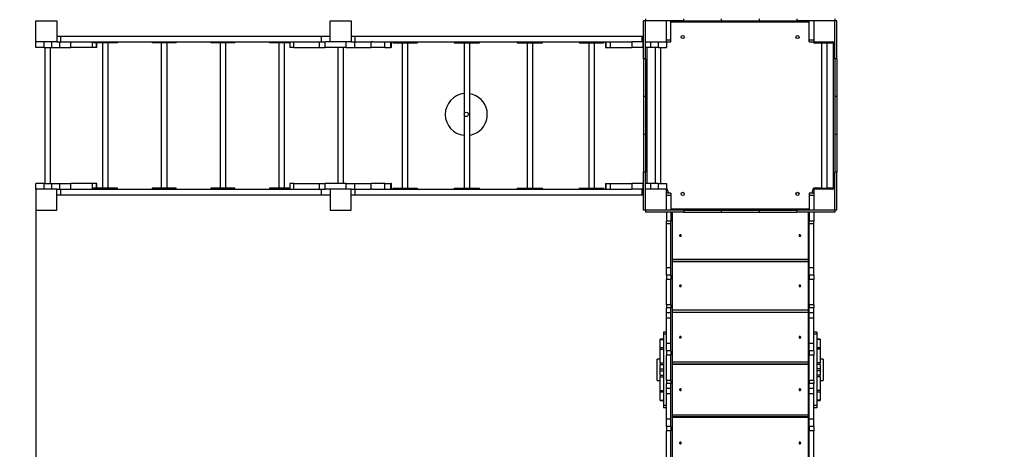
# Model space of a CAD drawing. Header units: millimetres. Extents: x -9609 to 9022, y -7175 to 8108.
# Drawn here: x -5879 to -1159, y -380 to 1662 of the extents above; entities that cross this region are included whole.
import ezdxf

# ---------------------------------------------------------------- set-up
doc = ezdxf.new("R2010")
doc.units = ezdxf.units.MM
for name, color, linetype in [('DIKOM_ОБЪЕКТ', 7, 'Continuous'), ('DIKOM_РАЗМЕР_ЗОНА', 7, 'Continuous'), ('DIKOM_РАЗМЕР_ОБЪЕКТА', 7, 'Continuous')]:
    doc.layers.add(name, color=color, linetype=linetype)
doc.styles.add('style1', font='arial.ttf', dxfattribs={"width": 0.8})
doc.dimstyles.new('1-50', dxfattribs={"dimtxt": 300, "dimasz": 200, "dimexe": 100, "dimexo": 0, "dimgap": 100, "dimtad": 1, "dimtxsty": 'style1', "dimcen": 200, "dimclrd": 7, "dimclre": 7, "dimclrt": 7, "dimadec": 1, "dimazin": 2, "dimtfac": 1, "dimtmove": 0, "dimatfit": 2, "dimfxl": 0, "dimlwd": 25, "dimlwe": 18, "dimarcsym": 0})

# ---------------------------------------------------------------- blocks, each defined once
blk = doc.blocks.new('*D10')
at = {"layer": 'Defpoints', "color": 0, "transparency": 16777216}
for p in [(-405.5, 6589.2), (-8044.7, -3492.8), (424.1, -3492.8)]:
    blk.add_point(p, dxfattribs=at)
at = {"layer": 'DIKOM_РАЗМЕР_ОБЪЕКТА', "color": 7, "lineweight": 18, "transparency": 16777216}
for p, q in [((-405.5, 6589.2), (-8144.7, 6589.2)), ((424.1, -3492.8), (-8144.7, -3492.8))]:
    blk.add_line(p, q, dxfattribs=at)
at = {"layer": 'DIKOM_РАЗМЕР_ОБЪЕКТА', "color": 7, "lineweight": 25, "transparency": 16777216}
blk.add_line((-8044.7, 6389.2), (-8044.7, -3292.8), dxfattribs=at)
at = {"layer": 'DIKOM_РАЗМЕР_ОБЪЕКТА', "color": 7, "transparency": 16777216}
for points in [[(-8078, 6389.2), (-8011.3, 6389.2), (-8044.7, 6589.2)], [(-8078, -3292.8), (-8011.3, -3292.8), (-8044.7, -3492.8)]]:
    blk.add_solid(points, dxfattribs=at)
at = {"layer": 'DIKOM_РАЗМЕР_ОБЪЕКТА', "color": 7, "transparency": 16777216, "insert": (-8297.8, 1541.5), "char_height": 300, "attachment_point": 5, "rotation": 90, "style": 'style1'}
blk.add_mtext('10100', dxfattribs=at)
blk = doc.blocks.new('*D11')
at = {"layer": 'Defpoints', "color": 0, "transparency": 16777216}
for p in [(-5802.9, 757.2), (7024.1, 94.2), (7024.1, -5959.7)]:
    blk.add_point(p, dxfattribs=at)
at = {"layer": 'DIKOM_РАЗМЕР_ОБЪЕКТА', "color": 7, "lineweight": 18, "transparency": 16777216}
for p, q in [((-5802.9, 757.2), (-5802.9, -6059.7)), ((7024.1, 94.2), (7024.1, -6059.7))]:
    blk.add_line(p, q, dxfattribs=at)
at = {"layer": 'DIKOM_РАЗМЕР_ОБЪЕКТА', "color": 7, "lineweight": 25, "transparency": 16777216}
blk.add_line((-5602.9, -5959.7), (6824.1, -5959.7), dxfattribs=at)
at = {"layer": 'DIKOM_РАЗМЕР_ОБЪЕКТА', "color": 7, "transparency": 16777216}
for points in [[(-5602.9, -5926.4), (-5602.9, -5993), (-5802.9, -5959.7)], [(6824.1, -5926.4), (6824.1, -5993), (7024.1, -5959.7)]]:
    blk.add_solid(points, dxfattribs=at)
at = {"layer": 'DIKOM_РАЗМЕР_ОБЪЕКТА', "color": 7, "transparency": 16777216, "insert": (822.9, -5706.5), "char_height": 300, "attachment_point": 5, "style": 'style1'}
blk.add_mtext('12800', dxfattribs=at)
blk = doc.blocks.new('*D13')
at = {"layer": 'Defpoints', "color": 0, "transparency": 16777216}
for p in [(-4933.3, 8107.6), (-9159, -4977.8), (-1652.9, -4977.8)]:
    blk.add_point(p, dxfattribs=at)
at = {"layer": 'DIKOM_РАЗМЕР_ЗОНА', "color": 7, "lineweight": 18, "transparency": 16777216}
for p, q in [((-4933.3, 8107.6), (-9259, 8107.6)), ((-1652.9, -4977.8), (-9259, -4977.8))]:
    blk.add_line(p, q, dxfattribs=at)
at = {"layer": 'DIKOM_РАЗМЕР_ЗОНА', "color": 7, "lineweight": 25, "transparency": 16777216}
blk.add_line((-9159, 7907.6), (-9159, -4777.8), dxfattribs=at)
at = {"layer": 'DIKOM_РАЗМЕР_ЗОНА', "color": 7, "transparency": 16777216}
for points in [[(-9192.3, 7907.6), (-9125.7, 7907.6), (-9159, 8107.6)], [(-9192.3, -4777.8), (-9125.7, -4777.8), (-9159, -4977.8)]]:
    blk.add_solid(points, dxfattribs=at)
at = {"layer": 'DIKOM_РАЗМЕР_ЗОНА', "color": 7, "transparency": 16777216, "insert": (-9412.3, 1541.5), "char_height": 300, "attachment_point": 5, "rotation": 90, "style": 'style1'}
blk.add_mtext('13100', dxfattribs=at)

msp = doc.modelspace()

# ---------------------------------------------------------------- linework, layer by layer
at = {"layer": 'DIKOM_ОБЪЕКТ', "color": 7, "linetype": 'Continuous', "lineweight": 15}
for p, q in [((-5802.915, 1657.212), (-5702.914, 1657.212)), ((-5802.915, 1557.212), (-5802.915, 1657.212)), ((-5702.914, 1657.212), (-5702.914, 1557.212)), ((-4402.914, 1557.212), (-4402.914, 1657.212)), ((-4402.914, 1657.212), (-4302.914, 1657.212)), ((-4302.914, 1657.212), (-4302.914, 1557.212)), ((-2912.915, 1477.212), (-2912.915, 1657.212)), ((-2902.914, 1657.212), (-2912.915, 1657.212)), ((-2902.914, 1667.212), (-2902.914, 1657.212)), ((-2722.914, 1657.212), (-2902.914, 1657.212)), ((-2902.914, 1477.212), (-2902.914, 1657.212)), ((-2802.914, 1557.212), (-2802.914, 1657.212)), ((-2781.914, 1567.739), (-2781.914, 1657.212)), ((-2722.914, 1667.212), (-2722.914, 1657.212)), ((-2722.914, 1657.212), (-2542.915, 1657.212)), ((-2542.915, 1667.212), (-2542.915, 1657.212)), ((-2542.915, 1657.212), (-2362.914, 1657.212)), ((-2362.914, 1667.212), (-2362.914, 1657.212)), ((-2362.914, 1657.212), (-2182.914, 1657.212)), ((-2182.914, 1667.212), (-2182.914, 1657.212)), ((-2002.915, 1657.212), (-2182.914, 1657.212)), ((-2123.914, 1567.739), (-2123.914, 1657.212)), ((-2102.915, 1657.212), (-2102.915, 1557.212)), ((-2002.915, 1667.212), (-2002.915, 1657.212)), ((-1992.914, 1657.212), (-2002.915, 1657.212)), ((-2002.915, 1477.212), (-2002.915, 1657.212)), ((-1992.914, 1477.212), (-1992.914, 1657.212)), ((-2123.914, 1651.212), (-2781.914, 1651.212)), ((-5702.914, 1584.212), (-5683.916, 1584.212)), ((-5683.916, 1557.212), (-5683.916, 1584.212)), ((-5683.916, 1584.212), (-4443.917, 1584.212)), ((-4443.917, 1557.212), (-4443.917, 1584.212)), ((-4443.917, 1584.212), (-4402.914, 1584.212)), ((-4302.914, 1584.212), (-4284.757, 1584.212)), ((-4284.757, 1584.212), (-4284.757, 1557.212)), ((-4284.757, 1584.212), (-2921.072, 1584.212)), ((-2921.072, 1584.212), (-2921.072, 1557.212)), ((-2921.072, 1584.212), (-2912.915, 1584.212)), ((-2802.914, 1567.739), (-2781.914, 1567.739)), ((-2781.914, 1557.212), (-2781.914, 1567.739)), ((-2123.914, 1567.739), (-2102.915, 1567.739)), ((-2123.914, 1557.212), (-2123.914, 1567.739)), ((-5702.914, 1557.212), (-5802.915, 1557.212)), ((-5802.915, 1530.212), (-5802.915, 1557.212)), ((-5762.915, 1530.212), (-5802.915, 1530.212)), ((-5762.915, 1530.212), (-5762.915, 1557.212)), ((-5762.915, 1530.212), (-5726.018, 1530.212)), ((-5760.732, 1530.212), (-5760.732, 884.212)), ((-5733.732, 884.212), (-5733.732, 1530.212)), ((-5726.018, 1530.212), (-5726.018, 1557.212)), ((-5726.018, 1530.212), (-5689.345, 1530.212)), ((-5702.914, 1557.212), (-5689.345, 1557.212)), ((-5689.345, 1530.212), (-5689.345, 1557.212)), ((-5689.345, 1557.212), (-5637.001, 1557.212)), ((-5689.345, 1530.212), (-5637.001, 1530.212)), ((-5683.916, 1557.212), (-4453.382, 1557.212)), ((-5637.001, 1530.212), (-5637.001, 1557.212)), ((-5533.821, 1530.212), (-5637.001, 1530.212)), ((-5533.821, 1530.212), (-5533.821, 1557.212)), ((-5514.204, 1530.212), (-5533.821, 1530.212)), ((-5528.705, 1557.212), (-5528.705, 1553.212)), ((-5516.04, 1553.212), (-5528.705, 1553.212)), ((-5516.04, 1553.212), (-5516.04, 1557.212)), ((-5441.614, 1553.212), (-5516.04, 1553.212)), ((-5514.204, 1530.212), (-5514.204, 1553.212)), ((-5511.894, 1530.212), (-5514.204, 1530.212)), ((-5511.894, 1530.212), (-5511.894, 1553.212)), ((-5484.992, 1553.212), (-5484.992, 861.212)), ((-5457.992, 861.212), (-5457.992, 1553.212)), ((-5441.614, 1553.212), (-5441.614, 1557.212)), ((-5414.279, 1553.212), (-5441.614, 1553.212)), ((-5414.279, 1553.212), (-5414.279, 1557.212)), ((-5249.608, 1557.212), (-5249.608, 1553.212)), ((-5236.943, 1553.212), (-5249.608, 1553.212)), ((-5236.943, 1553.212), (-5236.943, 1557.212)), ((-5162.517, 1553.212), (-5236.943, 1553.212)), ((-5205.896, 1553.212), (-5205.896, 861.212)), ((-5178.895, 861.212), (-5178.895, 1553.212)), ((-5162.517, 1553.212), (-5162.517, 1557.212)), ((-5135.183, 1553.212), (-5162.517, 1553.212)), ((-5135.183, 1553.212), (-5135.183, 1557.212)), ((-4970.512, 1557.212), (-4970.512, 1553.212)), ((-4957.846, 1553.212), (-4970.512, 1553.212)), ((-4957.846, 1553.212), (-4957.846, 1557.212)), ((-4883.42, 1553.212), (-4957.846, 1553.212)), ((-4926.798, 1553.212), (-4926.798, 861.212)), ((-4899.799, 861.212), (-4899.799, 1553.212)), ((-4883.42, 1553.212), (-4883.42, 1557.212)), ((-4856.086, 1553.212), (-4883.42, 1553.212)), ((-4856.086, 1553.212), (-4856.086, 1557.212)), ((-4691.414, 1557.212), (-4691.414, 1553.212)), ((-4678.749, 1553.212), (-4691.414, 1553.212)), ((-4678.749, 1553.212), (-4678.749, 1557.212)), ((-4604.324, 1553.212), (-4678.749, 1553.212)), ((-4647.701, 1553.212), (-4647.701, 861.212)), ((-4620.702, 861.212), (-4620.702, 1553.212)), ((-4604.324, 1553.212), (-4604.324, 1557.212)), ((-4595.427, 1553.212), (-4604.324, 1553.212)), ((-4595.427, 1557.212), (-4595.427, 1530.212)), ((-4576.43, 1530.212), (-4595.427, 1530.212)), ((-4576.43, 1530.212), (-4576.43, 1557.212)), ((-4576.43, 1557.212), (-4453.382, 1557.212)), ((-4576.43, 1530.212), (-4453.382, 1530.212)), ((-4453.382, 1530.212), (-4453.382, 1557.212)), ((-4453.382, 1557.212), (-4426.025, 1557.212)), ((-4453.382, 1530.212), (-4426.025, 1530.212)), ((-4426.025, 1530.212), (-4426.025, 1557.212)), ((-4402.914, 1557.212), (-4426.025, 1557.212)), ((-4326.04, 1530.212), (-4426.025, 1530.212)), ((-4302.914, 1557.212), (-4402.914, 1557.212)), ((-4366.414, 1530.212), (-4366.414, 884.212)), ((-4339.414, 884.212), (-4339.414, 1530.212)), ((-4326.04, 1530.212), (-4326.04, 1557.212)), ((-4326.04, 1530.212), (-4284.867, 1530.212)), ((-4302.914, 1557.212), (-4284.867, 1557.212)), ((-4284.867, 1530.212), (-4284.867, 1557.212)), ((-4284.867, 1557.212), (-4238.549, 1557.212)), ((-4284.867, 1530.212), (-4208.183, 1530.212)), ((-4238.549, 1557.212), (-4234.164, 1557.212)), ((-4234.164, 1557.212), (-4208.183, 1557.212)), ((-4208.183, 1530.212), (-4208.183, 1557.212)), ((-4202.293, 1557.212), (-4208.183, 1557.212)), ((-4143.329, 1530.212), (-4208.183, 1530.212)), ((-4202.293, 1557.212), (-2971.998, 1557.212)), ((-4143.329, 1530.212), (-4143.329, 1557.212)), ((-4143.329, 1530.212), (-4113.99, 1530.212)), ((-4113.99, 1530.212), (-4113.99, 1557.212)), ((-4111.9, 1530.212), (-4113.99, 1530.212)), ((-4111.9, 1530.212), (-4111.9, 1557.212)), ((-4105.167, 1557.212), (-4105.167, 1553.212)), ((-4105.167, 1553.212), (-4090.328, 1553.212)), ((-4090.328, 1557.212), (-4090.328, 1553.212)), ((-4090.328, 1553.212), (-4013.038, 1553.212)), ((-4060.022, 1553.212), (-4060.022, 861.212)), ((-4033.022, 861.212), (-4033.022, 1553.212)), ((-4013.038, 1557.212), (-4013.038, 1553.212)), ((-4013.038, 1553.212), (-3987.877, 1553.212)), ((-3987.877, 1553.212), (-3987.877, 1557.212)), ((-3812.615, 1557.212), (-3812.615, 1553.212)), ((-3812.615, 1553.212), (-3794.191, 1553.212)), ((-3794.191, 1557.212), (-3794.191, 1553.212)), ((-3794.191, 1553.212), (-3714.44, 1553.212)), ((-3766.239, 1553.212), (-3766.239, 861.212)), ((-3739.239, 861.212), (-3739.239, 1553.212)), ((-3714.44, 1557.212), (-3714.44, 1553.212)), ((-3714.44, 1553.212), (-3692.864, 1553.212)), ((-3692.864, 1553.212), (-3692.864, 1557.212)), ((-3512.868, 1557.212), (-3512.868, 1553.212)), ((-3512.868, 1553.212), (-3491.291, 1553.212)), ((-3491.291, 1557.212), (-3491.291, 1553.212)), ((-3491.291, 1553.212), (-3411.54, 1553.212)), ((-3466.492, 1553.212), (-3466.492, 861.212)), ((-3439.492, 861.212), (-3439.492, 1553.212)), ((-3411.54, 1557.212), (-3411.54, 1553.212)), ((-3411.54, 1553.212), (-3393.117, 1553.212)), ((-3393.117, 1553.212), (-3393.117, 1557.212)), ((-3217.855, 1557.212), (-3217.855, 1553.212)), ((-3217.855, 1553.212), (-3192.693, 1553.212)), ((-3192.693, 1557.212), (-3192.693, 1553.212)), ((-3192.693, 1553.212), (-3115.403, 1553.212)), ((-3172.709, 1553.212), (-3172.709, 861.212)), ((-3145.709, 861.212), (-3145.709, 1553.212)), ((-3115.403, 1557.212), (-3115.403, 1553.212)), ((-3115.403, 1553.212), (-3100.564, 1553.212)), ((-3100.564, 1553.212), (-3100.564, 1557.212)), ((-3093.826, 1557.212), (-3093.826, 1530.212)), ((-3093.826, 1530.212), (-3091.516, 1530.212)), ((-3091.516, 1557.212), (-3091.516, 1530.212)), ((-3091.516, 1530.212), (-3071.899, 1530.212)), ((-3071.899, 1557.212), (-3071.899, 1530.212)), ((-3071.899, 1530.212), (-2968.719, 1530.212)), ((-2971.998, 1557.212), (-2968.719, 1557.212)), ((-2968.719, 1557.212), (-2968.719, 1530.212)), ((-2916.376, 1557.212), (-2968.719, 1557.212)), ((-2916.376, 1530.212), (-2968.719, 1530.212)), ((-2916.376, 1557.212), (-2916.376, 1530.212)), ((-2912.915, 1557.212), (-2916.376, 1557.212)), ((-2912.915, 1530.212), (-2916.376, 1530.212)), ((-2902.914, 1557.212), (-2802.914, 1557.212)), ((-2879.702, 1530.212), (-2902.914, 1530.212)), ((-2896.914, 1530.212), (-2896.914, 884.212)), ((-2879.702, 1557.212), (-2879.702, 1530.212)), ((-2842.806, 1530.212), (-2879.702, 1530.212)), ((-2857.208, 1530.212), (-2857.208, 884.212)), ((-2842.806, 1557.212), (-2842.806, 1530.212)), ((-2842.806, 1530.212), (-2802.806, 1530.212)), ((-2830.209, 884.212), (-2830.209, 1530.212)), ((-2802.914, 1557.212), (-2802.806, 1557.212)), ((-2802.806, 1557.212), (-2802.806, 1530.212)), ((-2802.806, 1557.212), (-2781.914, 1557.212)), ((-2123.914, 1557.212), (-2102.915, 1557.212)), ((-2102.915, 1557.212), (-2002.915, 1557.212)), ((-2094.915, 1557.212), (-2094.915, 1551.212)), ((-2066.415, 1551.212), (-2094.915, 1551.212)), ((-2072.914, 1557.212), (-2072.914, 1553.212)), ((-2072.914, 1553.212), (-2032.914, 1553.212)), ((-2066.415, 1553.212), (-2066.415, 861.212)), ((-2039.415, 861.212), (-2039.415, 1553.212)), ((-2012.914, 1551.212), (-2039.415, 1551.212)), ((-2032.914, 1557.212), (-2032.914, 1553.212)), ((-2012.914, 1557.212), (-2012.914, 1551.212)), ((-2008.915, 867.212), (-2008.915, 1547.212)), ((-2002.915, 1547.212), (-2008.915, 1547.212)), ((-2902.914, 1477.212), (-2912.915, 1477.212)), ((-2912.915, 1477.212), (-2912.915, 1297.212)), ((-2902.914, 1477.212), (-2902.914, 1297.212)), ((-1992.914, 1477.212), (-2002.915, 1477.212)), ((-2002.915, 1477.212), (-2002.915, 1297.212)), ((-1992.914, 1477.212), (-1992.914, 1297.212)), ((-2902.914, 1297.212), (-2912.915, 1297.212)), ((-2912.915, 1297.212), (-2912.915, 1117.212)), ((-2902.914, 1297.212), (-2902.914, 1117.212)), ((-1992.914, 1297.212), (-2002.915, 1297.212)), ((-2002.915, 1297.212), (-2002.915, 1117.212)), ((-1992.914, 1297.212), (-1992.914, 1117.212)), ((-2902.914, 1117.212), (-2912.915, 1117.212)), ((-2912.915, 1117.212), (-2912.915, 937.212)), ((-2902.914, 1117.212), (-2902.914, 937.212)), ((-1992.914, 1117.212), (-2002.915, 1117.212)), ((-2002.915, 1117.212), (-2002.915, 937.212)), ((-1992.914, 1117.212), (-1992.914, 937.212)), ((-2902.914, 937.212), (-2912.915, 937.212)), ((-2912.915, 757.212), (-2912.915, 937.212)), ((-2902.914, 757.212), (-2902.914, 937.212)), ((-1992.914, 937.212), (-2002.915, 937.212)), ((-2002.915, 757.212), (-2002.915, 937.212)), ((-1992.914, 757.212), (-1992.914, 937.212)), ((-5802.915, 857.212), (-5802.915, 884.212)), ((-5762.915, 884.212), (-5802.915, 884.212)), ((-5802.915, 857.212), (-5802.915, 757.212)), ((-5702.914, 857.212), (-5802.915, 857.212)), ((-5762.915, 857.212), (-5762.915, 884.212)), ((-5762.915, 884.212), (-5726.018, 884.212)), ((-5726.018, 857.212), (-5726.018, 884.212)), ((-5726.018, 884.212), (-5689.345, 884.212)), ((-5702.914, 757.212), (-5702.914, 857.212)), ((-5702.914, 857.212), (-5689.345, 857.212)), ((-5689.345, 857.212), (-5689.345, 884.212)), ((-5689.345, 884.212), (-5637.001, 884.212)), ((-5689.345, 857.212), (-5637.001, 857.212)), ((-5683.916, 830.212), (-5683.916, 857.212)), ((-5683.916, 857.212), (-4453.382, 857.212)), ((-5637.001, 857.212), (-5637.001, 884.212)), ((-5533.821, 884.212), (-5637.001, 884.212)), ((-5533.821, 857.212), (-5533.821, 884.212)), ((-5514.204, 884.212), (-5533.821, 884.212)), ((-5528.705, 861.212), (-5528.705, 857.212)), ((-5516.04, 861.212), (-5528.705, 861.212)), ((-5516.04, 857.212), (-5516.04, 861.212)), ((-5441.614, 861.212), (-5516.04, 861.212)), ((-5511.894, 884.212), (-5514.204, 884.212)), ((-5514.204, 861.212), (-5514.204, 884.212)), ((-5511.894, 861.212), (-5511.894, 884.212)), ((-5441.614, 857.212), (-5441.614, 861.212)), ((-5414.279, 861.212), (-5441.614, 861.212)), ((-5414.279, 857.212), (-5414.279, 861.212)), ((-5249.608, 861.212), (-5249.608, 857.212)), ((-5236.943, 861.212), (-5249.608, 861.212)), ((-5236.943, 857.212), (-5236.943, 861.212)), ((-5162.517, 861.212), (-5236.943, 861.212)), ((-5162.517, 857.212), (-5162.517, 861.212)), ((-5135.183, 861.212), (-5162.517, 861.212)), ((-5135.183, 857.212), (-5135.183, 861.212)), ((-4970.512, 861.212), (-4970.512, 857.212)), ((-4957.846, 861.212), (-4970.512, 861.212)), ((-4957.846, 857.212), (-4957.846, 861.212)), ((-4883.42, 861.212), (-4957.846, 861.212)), ((-4883.42, 857.212), (-4883.42, 861.212)), ((-4856.086, 861.212), (-4883.42, 861.212)), ((-4856.086, 857.212), (-4856.086, 861.212)), ((-4691.414, 861.212), (-4691.414, 857.212)), ((-4678.749, 861.212), (-4691.414, 861.212)), ((-4678.749, 857.212), (-4678.749, 861.212)), ((-4604.324, 861.212), (-4678.749, 861.212)), ((-4604.324, 857.212), (-4604.324, 861.212)), ((-4595.427, 861.212), (-4604.324, 861.212)), ((-4595.427, 884.212), (-4595.427, 857.212)), ((-4576.43, 884.212), (-4595.427, 884.212)), ((-4576.43, 857.212), (-4576.43, 884.212)), ((-4576.43, 884.212), (-4453.382, 884.212)), ((-4576.43, 857.212), (-4453.382, 857.212)), ((-4453.382, 857.212), (-4453.382, 884.212)), ((-4453.382, 884.212), (-4426.025, 884.212)), ((-4453.382, 857.212), (-4426.025, 857.212)), ((-4443.917, 830.212), (-4443.917, 857.212)), ((-4426.025, 857.212), (-4426.025, 884.212)), ((-4326.04, 884.212), (-4426.025, 884.212)), ((-4402.914, 857.212), (-4426.025, 857.212)), ((-4302.914, 857.212), (-4402.914, 857.212)), ((-4402.914, 857.212), (-4402.914, 757.212)), ((-4326.04, 857.212), (-4326.04, 884.212)), ((-4326.04, 884.212), (-4284.867, 884.212)), ((-4302.914, 757.212), (-4302.914, 857.212)), ((-4302.914, 857.212), (-4284.867, 857.212)), ((-4284.867, 857.212), (-4284.867, 884.212)), ((-4284.867, 884.212), (-4208.183, 884.212)), ((-4284.867, 857.212), (-4238.549, 857.212)), ((-4284.757, 857.212), (-4284.757, 830.212)), ((-4238.549, 857.212), (-4234.164, 857.212)), ((-4234.164, 857.212), (-4208.183, 857.212)), ((-4208.183, 857.212), (-4208.183, 884.212)), ((-4143.329, 884.212), (-4208.183, 884.212)), ((-4202.293, 857.212), (-4208.183, 857.212)), ((-4202.293, 857.212), (-2971.998, 857.212)), ((-4143.329, 857.212), (-4143.329, 884.212)), ((-4143.329, 884.212), (-4113.99, 884.212)), ((-4113.99, 857.212), (-4113.99, 884.212)), ((-4111.9, 884.212), (-4113.99, 884.212)), ((-4111.9, 857.212), (-4111.9, 884.212)), ((-4105.167, 861.212), (-4105.167, 857.212)), ((-4105.167, 861.212), (-4090.328, 861.212)), ((-4090.328, 861.212), (-4090.328, 857.212)), ((-4090.328, 861.212), (-4013.038, 861.212)), ((-4013.038, 861.212), (-4013.038, 857.212)), ((-4013.038, 861.212), (-3987.877, 861.212)), ((-3987.877, 857.212), (-3987.877, 861.212)), ((-3812.615, 861.212), (-3812.615, 857.212)), ((-3812.615, 861.212), (-3794.191, 861.212)), ((-3794.191, 861.212), (-3794.191, 857.212)), ((-3794.191, 861.212), (-3714.44, 861.212)), ((-3714.44, 861.212), (-3714.44, 857.212)), ((-3714.44, 861.212), (-3692.864, 861.212)), ((-3692.864, 857.212), (-3692.864, 861.212)), ((-3512.868, 861.212), (-3512.868, 857.212)), ((-3512.868, 861.212), (-3491.291, 861.212)), ((-3491.291, 861.212), (-3491.291, 857.212)), ((-3491.291, 861.212), (-3411.54, 861.212)), ((-3411.54, 861.212), (-3411.54, 857.212)), ((-3411.54, 861.212), (-3393.117, 861.212)), ((-3393.117, 857.212), (-3393.117, 861.212)), ((-3217.855, 861.212), (-3217.855, 857.212)), ((-3217.855, 861.212), (-3192.693, 861.212)), ((-3192.693, 861.212), (-3192.693, 857.212)), ((-3192.693, 861.212), (-3115.403, 861.212)), ((-3115.403, 861.212), (-3115.403, 857.212)), ((-3115.403, 861.212), (-3100.564, 861.212)), ((-3100.564, 857.212), (-3100.564, 861.212)), ((-3093.826, 884.212), (-3093.826, 857.212)), ((-3093.826, 884.212), (-3091.516, 884.212)), ((-3091.516, 884.212), (-3091.516, 857.212)), ((-3091.516, 884.212), (-3071.899, 884.212)), ((-3071.899, 884.212), (-3071.899, 857.212)), ((-3071.899, 884.212), (-2968.719, 884.212)), ((-2971.998, 857.212), (-2968.719, 857.212)), ((-2968.719, 884.212), (-2968.719, 857.212)), ((-2916.376, 884.212), (-2968.719, 884.212)), ((-2916.376, 857.212), (-2968.719, 857.212)), ((-2921.072, 857.212), (-2921.072, 830.212)), ((-2916.376, 884.212), (-2916.376, 857.212)), ((-2912.915, 884.212), (-2916.376, 884.212)), ((-2912.915, 857.212), (-2916.376, 857.212)), ((-2879.702, 884.212), (-2902.914, 884.212)), ((-2802.914, 857.212), (-2902.914, 857.212)), ((-2879.702, 884.212), (-2879.702, 857.212)), ((-2842.806, 884.212), (-2879.702, 884.212)), ((-2842.806, 884.212), (-2842.806, 857.212)), ((-2842.806, 884.212), (-2802.806, 884.212)), ((-2802.914, 857.212), (-2802.806, 857.212)), ((-2802.914, 757.212), (-2802.914, 857.212)), ((-2802.806, 884.212), (-2802.806, 857.212)), ((-2002.915, 857.212), (-2102.915, 857.212)), ((-2102.915, 857.212), (-2102.915, 757.212)), ((-2094.915, 863.212), (-2094.915, 857.212)), ((-2094.915, 863.212), (-2066.415, 863.212)), ((-2072.914, 861.212), (-2072.914, 857.212)), ((-2072.914, 861.212), (-2032.914, 861.212)), ((-2039.415, 863.212), (-2012.914, 863.212)), ((-2032.914, 861.212), (-2032.914, 857.212)), ((-2012.914, 863.212), (-2012.914, 857.212)), ((-2002.915, 867.212), (-2008.915, 867.212)), ((-5702.914, 830.212), (-5683.916, 830.212)), ((-5683.916, 830.212), (-4443.917, 830.212)), ((-4443.917, 830.212), (-4402.914, 830.212)), ((-4302.914, 830.212), (-4284.757, 830.212)), ((-4284.757, 830.212), (-2921.072, 830.212)), ((-2921.072, 830.212), (-2912.915, 830.212)), ((-2796.914, 849.212), (-2802.914, 849.212)), ((-2781.914, 837.212), (-2802.914, 837.212)), ((-2781.914, 826.686), (-2802.914, 826.686)), ((-2796.914, 849.212), (-2796.914, 837.212)), ((-2781.914, 837.212), (-2781.914, 826.686)), ((-2781.914, 826.686), (-2781.914, 757.212)), ((-2102.915, 837.212), (-2123.914, 837.212)), ((-2123.914, 837.212), (-2123.914, 826.686)), ((-2102.915, 826.686), (-2123.914, 826.686)), ((-2123.914, 826.686), (-2123.914, 757.212)), ((-2108.915, 849.212), (-2102.915, 849.212)), ((-2108.915, 837.212), (-2108.915, 849.212)), ((-5802.915, 757.212), (-5702.914, 757.212)), ((-4402.914, 757.212), (-4302.914, 757.212)), ((-2902.914, 757.212), (-2912.915, 757.212)), ((-2722.914, 757.212), (-2902.914, 757.212)), ((-2902.914, 757.212), (-2902.914, 747.212)), ((-2781.914, 763.212), (-2123.914, 763.212)), ((-2722.914, 757.212), (-2722.914, 747.212)), ((-2722.914, 757.212), (-2542.915, 757.212)), ((-2542.915, 757.212), (-2542.915, 747.212)), ((-2542.915, 757.212), (-2362.914, 757.212)), ((-2362.914, 757.212), (-2362.914, 747.212)), ((-2362.914, 757.212), (-2182.914, 757.212)), ((-2182.914, 757.212), (-2182.914, 747.212)), ((-2002.915, 757.212), (-2182.914, 757.212)), ((-1992.914, 757.212), (-2002.915, 757.212)), ((-2002.915, 757.212), (-2002.915, 747.212)), ((-2722.914, 747.212), (-2902.914, 747.212)), ((-2802.914, 747.212), (-2802.914, 704.925)), ((-2781.914, 747.212), (-2781.914, 704.925)), ((-2775.914, 746.378), (-2781.914, 746.378)), ((-2775.914, 747.212), (-2775.914, 746.378)), ((-2775.914, 746.378), (-2775.914, -719.485)), ((-2722.914, 747.212), (-2542.915, 747.212)), ((-2542.915, 747.212), (-2362.914, 747.212)), ((-2362.914, 747.212), (-2182.914, 747.212)), ((-2002.915, 747.212), (-2182.914, 747.212)), ((-2129.915, 747.212), (-2129.915, 746.378)), ((-2129.915, 746.378), (-2129.915, -706.788)), ((-2123.914, 746.378), (-2129.915, 746.378)), ((-2123.914, 747.212), (-2123.914, 704.925)), ((-2102.915, 747.212), (-2102.915, 704.925)), ((-2781.914, 704.925), (-2802.914, 704.925)), ((-2802.914, 691.696), (-2802.914, 704.925)), ((-2781.914, 691.696), (-2802.914, 691.696)), ((-2802.914, 483.212), (-2802.914, 691.696)), ((-2781.914, 691.696), (-2781.914, 704.925)), ((-2781.914, 483.212), (-2781.914, 691.696)), ((-2102.915, 704.925), (-2123.914, 704.925)), ((-2123.914, 691.696), (-2123.914, 704.925)), ((-2102.915, 691.696), (-2123.914, 691.696)), ((-2123.914, 483.212), (-2123.914, 691.696)), ((-2102.915, 691.696), (-2102.915, 704.925)), ((-2102.915, 483.212), (-2102.915, 691.696)), ((-2775.914, 523.858), (-2129.915, 523.858)), ((-2781.914, 483.212), (-2802.914, 483.212)), ((-2802.914, 447.212), (-2802.914, 483.212)), ((-2781.914, 447.212), (-2781.914, 483.212)), ((-2775.914, 511.937), (-2129.915, 511.937)), ((-2129.915, 511.817), (-2775.914, 511.817)), ((-2102.915, 483.212), (-2123.914, 483.212)), ((-2123.914, 447.212), (-2123.914, 483.212)), ((-2102.915, 447.212), (-2102.915, 483.212)), ((-2781.914, 447.212), (-2802.914, 447.212)), ((-2802.914, 447.212), (-2802.914, 427.212)), ((-2781.914, 427.212), (-2802.914, 427.212)), ((-2802.914, 306.927), (-2802.914, 427.212)), ((-2781.914, 447.212), (-2781.914, 427.212)), ((-2781.914, 306.927), (-2781.914, 427.212)), ((-2102.915, 447.212), (-2123.914, 447.212)), ((-2123.914, 447.212), (-2123.914, 427.212)), ((-2102.915, 427.212), (-2123.914, 427.212)), ((-2123.914, 306.927), (-2123.914, 427.212)), ((-2102.915, 447.212), (-2102.915, 427.212)), ((-2102.915, 306.927), (-2102.915, 427.212)), ((-2781.914, 306.927), (-2802.914, 306.927)), ((-2802.914, 306.927), (-2802.914, 292.734)), ((-2781.914, 292.734), (-2802.914, 292.734)), ((-2802.914, 269.045), (-2802.914, 292.734)), ((-2781.914, 306.927), (-2781.914, 292.734)), ((-2781.914, 269.045), (-2781.914, 292.734)), ((-2102.915, 306.927), (-2123.914, 306.927)), ((-2123.914, 306.927), (-2123.914, 292.734)), ((-2102.915, 292.734), (-2123.914, 292.734)), ((-2123.914, 269.045), (-2123.914, 292.734)), ((-2102.915, 306.927), (-2102.915, 292.734)), ((-2102.915, 269.045), (-2102.915, 292.734)), ((-2781.914, 269.045), (-2802.914, 269.045)), ((-2802.914, 243.498), (-2802.914, 269.045)), ((-2781.914, 243.498), (-2802.914, 243.498)), ((-2802.914, 123.212), (-2802.914, 243.498)), ((-2781.914, 243.498), (-2781.914, 269.045)), ((-2781.914, 123.212), (-2781.914, 243.498)), ((-2775.914, 281.913), (-2129.915, 281.913)), ((-2775.914, 271.307), (-2129.915, 271.307)), ((-2129.915, 269.782), (-2775.914, 269.782)), ((-2102.915, 269.045), (-2123.914, 269.045)), ((-2123.914, 243.498), (-2123.914, 269.045)), ((-2102.915, 243.498), (-2123.914, 243.498)), ((-2123.914, 123.212), (-2123.914, 243.498)), ((-2102.915, 243.498), (-2102.915, 269.045)), ((-2102.915, 123.212), (-2102.915, 243.498)), ((-2817.914, 143.843), (-2832.915, 143.843)), ((-2832.915, 140.996), (-2832.915, 143.843)), ((-2802.914, 177.212), (-2817.914, 177.212)), ((-2817.914, 177.212), (-2817.914, 167.212)), ((-2802.914, 167.212), (-2817.914, 167.212)), ((-2817.914, 167.212), (-2817.914, -172.788)), ((-2087.915, 177.212), (-2102.915, 177.212)), ((-2087.915, 167.212), (-2102.915, 167.212)), ((-2087.915, 177.212), (-2087.915, 167.212)), ((-2087.915, 167.212), (-2087.915, -172.788)), ((-2072.914, 143.843), (-2087.915, 143.843)), ((-2072.914, 143.843), (-2072.914, 140.996)), ((-2832.915, 140.996), (-2817.914, 140.996)), ((-2832.915, 102.36), (-2832.915, 140.996)), ((-2817.914, 102.36), (-2832.915, 102.36)), ((-2832.915, 95.692), (-2832.915, 102.36)), ((-2832.915, 95.692), (-2817.914, 95.692)), ((-2832.915, 30.426), (-2832.915, 95.692)), ((-2781.914, 123.212), (-2802.914, 123.212)), ((-2802.914, 87.212), (-2802.914, 123.212)), ((-2781.914, 87.212), (-2781.914, 123.212)), ((-2102.915, 123.212), (-2123.914, 123.212)), ((-2123.914, 87.212), (-2123.914, 123.212)), ((-2102.915, 87.212), (-2102.915, 123.212)), ((-2072.914, 140.996), (-2087.915, 140.996)), ((-2072.914, 102.361), (-2087.915, 102.361)), ((-2072.914, 95.693), (-2087.915, 95.693)), ((-2072.914, 140.996), (-2072.914, 102.36)), ((-2072.914, 102.361), (-2072.914, 95.693)), ((-2072.914, 95.693), (-2072.914, 30.427)), ((-2832.915, 47.212), (-2847.914, 47.212)), ((-2847.914, -52.788), (-2847.914, 47.212)), ((-2781.914, 87.212), (-2802.914, 87.212)), ((-2802.914, 87.212), (-2802.914, 67.212)), ((-2781.914, 67.212), (-2802.914, 67.212)), ((-2802.914, -53.073), (-2802.914, 67.212)), ((-2781.914, 87.212), (-2781.914, 67.212)), ((-2781.914, -53.073), (-2781.914, 67.212)), ((-2102.915, 87.212), (-2123.914, 87.212)), ((-2123.914, 87.212), (-2123.914, 67.212)), ((-2102.915, 67.212), (-2123.914, 67.212)), ((-2123.914, -53.073), (-2123.914, 67.212)), ((-2102.915, 87.212), (-2102.915, 67.212)), ((-2102.915, -53.073), (-2102.915, 67.212)), ((-2057.914, 47.212), (-2072.914, 47.212)), ((-2057.914, 47.212), (-2057.914, -52.788)), ((-2832.915, 30.426), (-2817.914, 30.426)), ((-2832.915, 30.426), (-2832.915, 22.354)), ((-2832.915, 22.354), (-2817.914, 22.354)), ((-2832.915, 1.725), (-2832.915, 22.354)), ((-2832.915, 1.725), (-2817.914, 1.725)), ((-2832.915, -7.3), (-2832.915, 1.725)), ((-2775.914, 34.852), (-2129.915, 34.852)), ((-2775.914, 25.62), (-2129.915, 25.62)), ((-2129.915, 22.395), (-2775.914, 22.395)), ((-2072.914, 30.427), (-2087.915, 30.427)), ((-2072.914, 22.354), (-2087.915, 22.354)), ((-2072.914, 1.726), (-2087.915, 1.726)), ((-2072.914, 22.354), (-2072.914, 30.427)), ((-2072.914, 22.354), (-2072.914, 1.726)), ((-2072.914, 1.726), (-2072.914, -7.299)), ((-2832.915, -7.3), (-2817.914, -7.3)), ((-2832.915, -27.93), (-2832.915, -7.3)), ((-2832.915, -27.93), (-2817.914, -27.93)), ((-2832.915, -27.93), (-2832.915, -36.002)), ((-2832.915, -36.002), (-2817.914, -36.002)), ((-2832.915, -101.268), (-2832.915, -36.002)), ((-2072.914, -7.299), (-2087.915, -7.299)), ((-2072.914, -27.929), (-2087.915, -27.929)), ((-2072.914, -36.002), (-2087.915, -36.002)), ((-2072.914, -7.299), (-2072.914, -27.929)), ((-2072.914, -36.002), (-2072.914, -27.929)), ((-2072.914, -36.002), (-2072.914, -101.267)), ((-2847.914, -52.788), (-2832.915, -52.788)), ((-2781.914, -53.073), (-2802.914, -53.073)), ((-2802.914, -53.073), (-2802.914, -67.266)), ((-2781.914, -67.266), (-2802.914, -67.266)), ((-2802.914, -90.955), (-2802.914, -67.266)), ((-2781.914, -90.955), (-2802.914, -90.955)), ((-2802.914, -116.502), (-2802.914, -90.955)), ((-2781.914, -53.073), (-2781.914, -67.266)), ((-2781.914, -90.955), (-2781.914, -67.266)), ((-2781.914, -116.502), (-2781.914, -90.955)), ((-2102.915, -53.073), (-2123.914, -53.073)), ((-2123.914, -53.073), (-2123.914, -67.266)), ((-2102.915, -67.266), (-2123.914, -67.266)), ((-2123.914, -90.955), (-2123.914, -67.266)), ((-2102.915, -90.955), (-2123.914, -90.955)), ((-2123.914, -116.502), (-2123.914, -90.955)), ((-2102.915, -53.073), (-2102.915, -67.266)), ((-2102.915, -90.955), (-2102.915, -67.266)), ((-2102.915, -116.502), (-2102.915, -90.955)), ((-2072.914, -52.788), (-2057.914, -52.788)), ((-2832.915, -101.268), (-2817.914, -101.268)), ((-2832.915, -107.936), (-2832.915, -101.268)), ((-2832.915, -107.936), (-2817.914, -107.936)), ((-2832.915, -146.572), (-2832.915, -107.936)), ((-2781.914, -116.502), (-2802.914, -116.502)), ((-2802.914, -236.788), (-2802.914, -116.502)), ((-2781.914, -236.788), (-2781.914, -116.502)), ((-2102.915, -116.502), (-2123.914, -116.502)), ((-2123.914, -236.788), (-2123.914, -116.502)), ((-2102.915, -236.788), (-2102.915, -116.502)), ((-2072.914, -101.267), (-2087.915, -101.267)), ((-2087.915, -107.935), (-2072.914, -107.935)), ((-2072.914, -101.267), (-2072.914, -107.935)), ((-2072.914, -107.936), (-2072.914, -146.572)), ((-2832.915, -146.572), (-2817.914, -146.572)), ((-2832.915, -149.419), (-2832.915, -146.572)), ((-2832.915, -149.419), (-2817.914, -149.419)), ((-2802.914, -172.788), (-2817.914, -172.788)), ((-2817.914, -172.788), (-2817.914, -182.788)), ((-2802.914, -182.788), (-2817.914, -182.788)), ((-2087.915, -172.788), (-2102.915, -172.788)), ((-2087.915, -182.788), (-2102.915, -182.788)), ((-2072.914, -146.572), (-2087.915, -146.572)), ((-2087.915, -149.419), (-2072.914, -149.419)), ((-2087.915, -172.788), (-2087.915, -182.788)), ((-2072.914, -146.572), (-2072.914, -149.419)), ((-2775.914, -216.621), (-2129.915, -216.621)), ((-2775.914, -224.536), (-2129.915, -224.536)), ((-2129.915, -229.288), (-2775.914, -229.288)), ((-2781.914, -236.788), (-2802.914, -236.788)), ((-2802.914, -272.788), (-2802.914, -236.788)), ((-2781.914, -272.788), (-2802.914, -272.788)), ((-2802.914, -272.788), (-2802.914, -292.788)), ((-2781.914, -272.788), (-2781.914, -236.788)), ((-2781.914, -272.788), (-2781.914, -292.788)), ((-2102.915, -236.788), (-2123.914, -236.788)), ((-2123.914, -272.788), (-2123.914, -236.788)), ((-2102.915, -272.788), (-2123.914, -272.788)), ((-2123.914, -272.788), (-2123.914, -292.788)), ((-2102.915, -272.788), (-2102.915, -236.788)), ((-2102.915, -272.788), (-2102.915, -292.788)), ((-2781.914, -292.788), (-2802.914, -292.788)), ((-2802.914, -432.788), (-2802.914, -292.788)), ((-2781.914, -432.788), (-2781.914, -292.788)), ((-2102.915, -292.788), (-2123.914, -292.788)), ((-2123.914, -432.788), (-2123.914, -292.788)), ((-2102.915, -432.788), (-2102.915, -292.788))]:
    msp.add_line(p, q, dxfattribs=at)
at = {"layer": 'DIKOM_ОБЪЕКТ', "color": 7, "linetype": 'Continuous', "lineweight": 15, "flags": 128}
for points in [[(-2740.915, 636.015), (-2740.737, 634.957), (-2740.219, 633.993), (-2739.408, 633.209), (-2738.376, 632.674), (-2737.213, 632.436), (-2736.025, 632.516), (-2734.915, 632.906), (-2733.982, 633.574), (-2733.31, 634.458), (-2732.959, 635.48), (-2732.959, 636.55), (-2733.31, 637.572), (-2733.982, 638.456), (-2734.915, 639.123), (-2736.025, 639.514), (-2737.213, 639.594), (-2738.376, 639.356), (-2739.408, 638.821), (-2740.219, 638.036), (-2740.737, 637.073), (-2740.915, 636.015)], [(-2172.914, 636.015), (-2172.737, 634.957), (-2172.22, 633.993), (-2171.408, 633.209), (-2170.376, 632.674), (-2169.214, 632.436), (-2168.024, 632.516), (-2166.915, 632.906), (-2165.982, 633.574), (-2165.311, 634.458), (-2164.959, 635.48), (-2164.959, 636.55), (-2165.311, 637.572), (-2165.982, 638.456), (-2166.915, 639.123), (-2168.024, 639.514), (-2169.214, 639.594), (-2170.376, 639.356), (-2171.408, 638.821), (-2172.22, 638.036), (-2172.737, 637.073), (-2172.914, 636.015)], [(-2740.915, 396.865), (-2740.737, 395.781), (-2740.219, 394.793), (-2739.408, 393.989), (-2738.376, 393.441), (-2737.213, 393.197), (-2736.025, 393.279), (-2734.915, 393.679), (-2733.982, 394.363), (-2733.31, 395.269), (-2732.959, 396.317), (-2732.959, 397.413), (-2733.31, 398.461), (-2733.982, 399.367), (-2734.915, 400.051), (-2736.025, 400.451), (-2737.213, 400.533), (-2738.376, 400.289), (-2739.408, 399.741), (-2740.219, 398.937), (-2740.737, 397.949), (-2740.915, 396.865)], [(-2172.914, 396.865), (-2172.737, 395.781), (-2172.22, 394.793), (-2171.408, 393.989), (-2170.376, 393.441), (-2169.214, 393.197), (-2168.024, 393.279), (-2166.915, 393.679), (-2165.982, 394.363), (-2165.311, 395.269), (-2164.959, 396.317), (-2164.959, 397.413), (-2165.311, 398.461), (-2165.982, 399.367), (-2166.915, 400.051), (-2168.024, 400.451), (-2169.214, 400.533), (-2170.376, 400.289), (-2171.408, 399.741), (-2172.22, 398.937), (-2172.737, 397.949), (-2172.914, 396.865)], [(-2740.915, 152.317), (-2740.737, 151.209), (-2740.219, 150.2), (-2739.408, 149.379), (-2738.376, 148.818), (-2737.213, 148.569), (-2736.025, 148.653), (-2734.915, 149.062), (-2733.982, 149.761), (-2733.31, 150.686), (-2732.959, 151.757), (-2732.959, 152.878), (-2733.31, 153.948), (-2733.982, 154.874), (-2734.915, 155.573), (-2736.025, 155.982), (-2737.213, 156.066), (-2738.376, 155.816), (-2739.408, 155.256), (-2740.219, 154.435), (-2740.737, 153.425), (-2740.915, 152.317)], [(-2172.914, 152.317), (-2172.737, 151.209), (-2172.22, 150.2), (-2171.408, 149.379), (-2170.376, 148.818), (-2169.214, 148.569), (-2168.024, 148.653), (-2166.915, 149.062), (-2165.982, 149.761), (-2165.311, 150.686), (-2164.959, 151.757), (-2164.959, 152.878), (-2165.311, 153.948), (-2165.982, 154.874), (-2166.915, 155.573), (-2168.024, 155.982), (-2169.214, 156.066), (-2170.376, 155.816), (-2171.408, 155.256), (-2172.22, 154.435), (-2172.737, 153.425), (-2172.914, 152.317)], [(-2740.915, -97.113), (-2740.737, -98.24), (-2740.219, -99.267), (-2739.408, -100.103), (-2738.376, -100.673), (-2737.213, -100.926), (-2736.025, -100.841), (-2734.915, -100.425), (-2733.982, -99.714), (-2733.31, -98.772), (-2732.959, -97.683), (-2732.959, -96.543), (-2733.31, -95.454), (-2733.982, -94.512), (-2734.915, -93.801), (-2736.025, -93.384), (-2737.213, -93.299), (-2738.376, -93.553), (-2739.408, -94.123), (-2740.219, -94.959), (-2740.737, -95.985), (-2740.915, -97.113)], [(-2172.914, -97.113), (-2172.737, -98.24), (-2172.22, -99.267), (-2171.408, -100.103), (-2170.376, -100.673), (-2169.214, -100.926), (-2168.024, -100.841), (-2166.915, -100.425), (-2165.982, -99.714), (-2165.311, -98.772), (-2164.959, -97.683), (-2164.959, -96.543), (-2165.311, -95.454), (-2165.982, -94.512), (-2166.915, -93.801), (-2168.024, -93.384), (-2169.214, -93.299), (-2170.376, -93.553), (-2171.408, -94.123), (-2172.22, -94.959), (-2172.737, -95.985), (-2172.914, -97.113)], [(-2740.915, -350.563), (-2740.737, -351.707), (-2740.219, -352.749), (-2739.408, -353.597), (-2738.376, -354.175), (-2737.213, -354.433), (-2736.025, -354.346), (-2734.915, -353.923), (-2733.982, -353.202), (-2733.31, -352.246), (-2732.959, -351.141), (-2732.959, -349.984), (-2733.31, -348.879), (-2733.982, -347.923), (-2734.915, -347.202), (-2736.025, -346.779), (-2737.213, -346.693), (-2738.376, -346.95), (-2739.408, -347.528), (-2740.219, -348.376), (-2740.737, -349.419), (-2740.915, -350.563)], [(-2172.914, -350.563), (-2172.737, -351.707), (-2172.22, -352.749), (-2171.408, -353.597), (-2170.376, -354.175), (-2169.214, -354.433), (-2168.024, -354.346), (-2166.915, -353.923), (-2165.982, -353.202), (-2165.311, -352.246), (-2164.959, -351.141), (-2164.959, -349.984), (-2165.311, -348.879), (-2165.982, -347.923), (-2166.915, -347.202), (-2168.024, -346.779), (-2169.214, -346.693), (-2170.376, -346.95), (-2171.408, -347.528), (-2172.22, -348.376), (-2172.737, -349.419), (-2172.914, -350.563)]]:
    msp.add_lwpolyline(points, dxfattribs=at)
at = {"layer": 'DIKOM_ОБЪЕКТ', "color": 7, "linetype": 'Continuous', "lineweight": 15}
for centre, radius in [((-2725.914, 1580.212), 7.5), ((-2179.914, 1580.212), 7.5), ((-3755.373, 1212.249), 10), ((-2725.914, 834.212), 7.5), ((-2179.914, 834.212), 7.5)]:
    msp.add_circle(centre, radius, dxfattribs=at)
for centre, radius, start, end in [((-2810.914, 1565.212), 14, 305.393688, 325.150095), ((-2094.914, 1565.212), 14, 214.849905, 270), ((-2012.914, 1547.212), 10, 0, 90), ((-2012.914, 1547.212), 4, 0, 90), ((-3755.373, 1212.249), 100, 96.238273, 263.761727), ((-3755.373, 1212.249), 100, 299.36122, 80.715515), ((-3755.373, 1212.249), 100, 279.284485, 299.36122), ((-2810.914, 849.212), 14, 0, 54.606312), ((-2094.914, 849.212), 14, 90, 180), ((-2012.914, 867.212), 4, 270, 0), ((-2012.914, 867.212), 10, 270, 0), ((-2736.914, -357.318), 4.095, 58.29961, 121.70039), ((-2736.914, -358.099), 4.629, 65.53186, 113.935494), ((-2168.915, -357.318), 4.095, 58.29961, 121.70039), ((-2168.915, -358.094), 4.628, 65.200823, 114.201239)]:
    msp.add_arc(centre, radius, start, end, dxfattribs=at)

# ---------------------------------------------------------------- dimensions: what is measured, and where the dimension line sits
at = {"layer": 'DIKOM_РАЗМЕР_ЗОНА'}
dim = msp.add_linear_dim(base=(-9158.984, -4977.788), p1=(-4933.276, 8107.631), p2=(-1652.914, -4977.788), angle=90, text='13100', dimstyle='1-50', dxfattribs=at)
dim.commit()
dim.dimension.update_dxf_attribs({"geometry": '*D13', "text_midpoint": (-9158.984, 1541.499), "dimtype": 160})
at = {"layer": 'DIKOM_РАЗМЕР_ОБЪЕКТА'}
dim = msp.add_linear_dim(base=(-8044.657, -3492.788), p1=(-405.539, 6589.161), p2=(424.086, -3492.788), angle=90, text='10100', dimstyle='1-50', dxfattribs=at)
dim.commit()
dim.dimension.update_dxf_attribs({"geometry": '*D10', "text_midpoint": (-8044.657, 1541.499), "dimtype": 160})
dim = msp.add_linear_dim(base=(7024.127, -5959.715), p1=(-5802.915, 757.212), p2=(7024.127, 94.212), text='12800', dimstyle='1-50', dxfattribs=at)
dim.commit()
dim.dimension.update_dxf_attribs({"geometry": '*D11', "text_midpoint": (822.879, -5959.715), "dimtype": 160})

doc.saveas('drawing.dxf')
